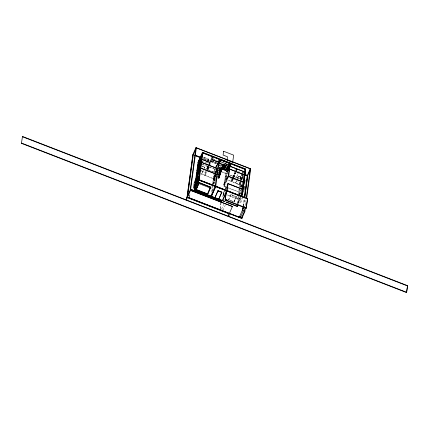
<?xml version="1.0" encoding="UTF-8"?>
<svg xmlns="http://www.w3.org/2000/svg" width="429" height="429" viewBox="0 0 429 429"><rect width="100%" height="100%" fill="white"/><g stroke="black" fill="none" stroke-linecap="round" stroke-linejoin="round"><path stroke-width="0.32" stroke-dasharray="2.15 1.61" d="M189.591 196.884L190.015 193.763M189.661 196.718L190.085 193.597M203.201 170.753L201.7 174.008M201.201 165.669L204.756 167.047L204.22 168.431M206.328 170.066L205.298 172.41L204.912 175.252L206.451 171.745M207.872 160.607L208.419 159.239L203.056 157.159M218.34 162.891L214.232 172.249L207.25 169.541L207.663 166.516M208.07 166.677L207.684 169.525L209.223 166.012M210.778 162.28L210.918 161.256M211.808 161.143L216.189 162.843L211.808 161.143L212.462 159.652M211.379 192.16L212.167 186.347M215.664 173.445L213.352 178.711L212.602 184.223L215.685 177.209M213.374 178.534L214.645 169.224L215.412 167.471M212.119 190.975L212.746 186.363M213.015 184.384L214.387 174.265M214.473 173.638L215.079 169.203M215.551 177.188L214.457 176.759L214.875 175.043M214.65 176.346L214.784 175.354M214.763 175.729L214.693 176.244L215.792 176.668M215.031 174.801L214.961 175.316M215.846 171.632L215.712 172.619L217.192 169.149M215.755 172.522L215.825 172.008M217.616 172.324L215.975 171.691L216.548 169.728M216.237 170.758L216.575 169.31M217.616 163.83L217.358 165.728L216.945 165.573L217.203 163.674M216.286 170.656L216.355 170.141M216.506 169.825L216.618 169.214M216.479 171.225L216.618 170.2M217.106 167.449L217.171 166.972L216.64 168.838M217.744 178.035L218.838 178.459L221.546 168.672L221.412 169.659L218.549 168.543M217.809 177.558L219.031 178.04L220.704 173.627M219.031 178.04L219.144 177.429L217.503 176.791M217.524 176.416L219.294 177.113L219.434 176.121M219.959 174.26L219.825 175.246L218.055 174.555M220.49 172.394L220.356 173.386L218.163 172.538M221.021 170.533L220.887 171.525L218.565 170.619M221.793 168.114L221.68 168.731L219.492 167.841M222.093 168.924L222.029 169.396L226.544 171.112M226.946 171.171L222.297 169.439L222.474 168.35L222.029 169.396L223.38 169.594M222.565 168.468L222.431 169.455L222.635 168.999M220.179 208.735L220.946 203.115M220.254 208.569L221.015 202.949M226.319 187.232L223.852 186.272L225.616 173.289M222.833 196.938L223.316 193.372L224.346 191.034M226.083 186.953L224.287 186.256L225.252 179.14L227.847 173.112M225.279 178.963L226.003 173.627L227.032 171.284M223.445 195.603L223.702 193.71M226.131 188.202L226.324 186.653M227.461 178.405L227.67 176.866L223.997 185.21L224.405 185.366L227.461 178.405L227.054 178.249L227.263 176.705L224.206 183.666L224.614 183.827M228.646 199.689L234.121 201.812L228.646 199.689L230.866 194.476L236.341 196.6L234.121 201.812M232.234 178.662L231.848 181.51L236.213 171.562M230.866 194.476L236.304 196.841M234.524 174.142L234.668 173.112L235.076 173.273L234.936 174.297L234.524 174.142L233.253 177.043M235.559 183.135L236.599 180.636M238.615 176.174L242.171 177.552L238.615 176.174L237.58 178.598M239.141 184.336L242.197 177.375M239.891 178.818L242.181 173.6M237.103 203.426L238.272 194.852M238.358 194.192L239.259 187.596M239.344 186.937L240.245 180.346M229.601 175.021L240.401 179.204L242.734 173.761M238.942 195.157L239.43 191.602L240.17 189.902M238.143 202.429L240.326 197.458L240.878 197.672L238.696 202.644L238.143 202.429L238.465 200.059L240.406 195.64M241.881 184.749L240.91 186.958L240.283 186.717L240.605 184.341L241.575 182.132M243.039 178.169L242.38 177.912L243.447 174.501M243.066 206.215L244.053 198.938M243.527 205.979L244.514 198.756M243.64 205.732L244.53 199.163M245.222 205.872L246.117 199.254M245.871 204.274L246.316 200.992M237.628 203.925L238.631 196.793M239.001 194.203L239.731 189.012M239.827 188.369L240.739 181.885M240.83 181.236L241.109 179.29L229.317 174.721M239.618 194.793L240.036 191.838L241.028 189.575M238.696 202.644L239.028 200.279L240.24 197.512M240.91 186.958L241.731 183.489M216.463 169.455L215.578 172.56L216.018 171.589L217.664 172.227M215.074 174.587L214.72 175.831L216.913 176.678M215.251 173.97L216.484 169.621M216.313 172.249L216.688 171.01M222.882 165.17L220.243 174.458L218.811 177.788M220.431 174.512L223.075 165.224L220.924 170.34M201.678 174.19L203.228 170.528M204.225 168.388L204.756 167.047M207.936 160.151L208.456 158.955L203.094 156.88M207.636 161.025L206.564 163.594L207.609 161.207M207.899 160.43L208.419 159.239M208.682 163.781L206.757 168.87L208.033 165.969M209.974 161.256L210.741 159.502M206.585 169.482L208.124 165.975M208.215 166.318L207.454 168.055L207.861 168.216M210.382 161.411L210.896 160.242M207.019 169.466L208.558 165.953M208.585 166.184L207.314 169.085L207.722 169.241L208.998 166.345M207.25 169.541L208.789 166.034M210.843 161.352L211.615 159.599M207.48 169.407L209.277 165.31M210.768 162.505L212.049 159.583M207.636 170.147L205.325 175.413L205.732 172.388L201.383 170.704M207.893 169.562L209.69 165.471M216.189 162.843L216.843 161.352M215.669 166.886L217.465 162.789M216.103 166.865L217.642 163.358M215.825 167.626L215.052 169.385L218.152 170.581M216.082 167.042L217.621 163.535M216.945 165.573L217.819 163.583M214.398 174.903L213.631 176.646L214.044 176.802M215.417 172.587L216.752 169.498M216.002 171.536L217.213 168.774M215.717 172.844L216.688 170.635M214.95 174.705L213.422 178.185L213.835 178.346L215.363 174.866M215.825 172.742L217.128 169.787M215.894 172.93L217.106 170.168M215.111 174.828L213.326 178.888L213.739 179.049M214.457 176.759L215.165 175.086M216.071 173.514L213.787 178.695L200.922 173.707M215.664 174.63L213.116 180.432L213.529 180.588L215.567 175.949M215.589 175.016L213.808 179.075L213.599 180.614L215.637 175.976M212.687 183.827L215.514 177.392M212.301 185.36L215.358 178.4M213.272 183.8L215.578 178.534M213.369 183.998L215.149 179.939M213.363 184.411L215.143 180.352M213.915 184.213L214.934 181.891M221.52 168.023L222.973 164.709M221.455 168.479L222.667 165.717M221.696 168.104L223.15 164.79M221.192 169.407L222.646 166.093M222.823 166.179L221.149 170.592L218.828 169.686M220.662 171.273L222.115 167.959M212.221 190.814L213.492 187.913M220.399 172.201L222.56 167.112M222.292 168.039L220.619 172.453L218.849 171.761M220.131 173.134L221.589 169.82M219.868 174.067L222.34 168.329L222.163 169.417L222.56 168.506M221.766 169.905L220.093 174.319L218.318 173.622M219.605 174.994L221.498 170.833M219.337 175.928L220.796 172.614M221.235 171.766L219.562 176.18L218.334 175.697M222.297 169.439L222.538 168.881M219.074 176.861L220.973 172.699M218.903 177.981L220.442 174.56M218.838 178.459L220.49 174.689M226.646 170.951L225.595 173.466L218.774 170.822M227.96 170.839L225.638 176.292L231.799 178.678L231.435 181.349L232.979 177.837M227.949 171.782L224.866 178.802L239.672 184.54L241.211 181.033M223.852 186.272L228.217 176.33M224.287 186.256L228.652 176.314M225.37 188.69L227.424 184.014M223.268 193.613L225.064 189.559M225.305 188.974L226.34 186.658M223.059 195.157L224.732 191.366M225.729 189.141L226.271 187.859M225.777 190.101L223.482 195.324L223.075 195.163M226.029 189.521L226.539 188.363M232.572 176.925L234.625 172.243M232.631 177.751L231.612 180.073L232.019 180.234L233.038 177.912M232.883 177.172L235.033 172.404M232.234 179.36L231.472 181.102L231.88 181.258M233.237 177.252L235.8 171.407M233.296 177.333L235.076 173.273M233.156 177.96L231.998 181.306L233.017 178.984M233.414 177.381L235.194 173.316L233.274 178.405M221.621 208.977L223.675 204.295M239.157 170.881L236.309 177.617L238.599 172.399M222.989 210.264L225.3 204.998M237.618 178.314L238.637 175.992M236.577 180.813L235.542 183.242L239.103 184.62L240.883 180.561M242.208 173.423L239.913 178.641L236.358 177.263M242.46 172.839L242.97 171.68M242.412 173.198L242.948 171.857M242.991 173.177L243.506 172.008M240.401 179.204L242.707 173.938M242.964 173.354L243.479 172.185M240.83 179.939L242.905 175.198M240.803 180.116L242.862 175.44M241.141 179.982L242.16 177.66L238.599 176.281M242.38 177.912L242.819 176.92M241.468 180.443L243.012 176.936M240.674 182.379L239.65 184.717L225.252 179.14M241.704 180.041L242.986 177.113M240.283 186.717L241.736 183.403M234.159 201.571L236.341 196.6M240.454 187.918L238.658 192.01L226.936 187.468M240.712 187.334L241.763 184.813M241.162 187.645L242.154 185.387M239.194 194.594L241.178 190.074M239.253 195.442L237.714 198.949L226.914 194.766M239.511 194.852L240.792 191.929M238.717 196.788L237.687 199.126L226.743 194.884M239.741 194.45L240.771 192.106M239.538 195.388L240.776 192.562M237.773 203.727L240.594 197.292M238.545 203.593L241.366 197.158M242.482 197.088L240.787 200.954L240.465 203.33L242.648 198.359M226.405 171.096L227.761 171.294L223.107 169.557M212.752 158.628L217.133 160.328M212.709 158.977L214.897 159.829M211.883 160.618L215.712 162.103M203.03 157.336L208.397 159.416M202.949 158.162L217.884 163.948M220.994 165.149L222.86 165.873M204.086 158.891L223.375 166.366M203.813 158.971L218.688 164.736M219.31 164.977L223.026 166.42M218.291 164.763L223.257 166.688M219.289 165.798L222.388 166.999M219.053 167.058L222.378 168.345M219.557 167.369L221.75 168.216L219.101 177.526L217.46 176.893M219.53 167.782L221.723 168.629M219.031 167.696L223.868 169.578M224.828 169.986L226.469 170.619M201.26 161.052L206.622 163.133M222.705 169.498L227.354 171.235M219.337 168.2L221.53 169.047L221.455 169.562L218.72 168.5M201.222 161.336L204.204 162.489M219.294 168.297L221.482 169.149M218.527 168.919L221.262 169.981M219.031 169.23L221.219 170.077M219.004 169.643L221.192 170.49M218.806 170.061L220.999 170.908M218.763 170.157L220.956 171.01M202.215 164.221L216.935 169.927M217.557 170.168L228.7 174.485M202.236 164.414L214.645 169.224M226.003 173.627L227.214 174.094M217.449 170.57L220.731 171.841M219.047 171.305L220.688 171.943M218.983 171.777L220.662 172.356M218.828 172.136L220.468 172.774M218.785 172.233L220.426 172.871M201.174 165.846L204.735 167.23L202.354 166.355M218.211 172.437L220.399 173.284M215.98 171.648L220.361 173.348M216.918 172.431L220.206 173.702M218.517 173.166L220.163 173.804M225.665 176.115L227.456 176.812M232.813 179.07L238.83 181.403M218.49 173.579L220.136 174.217M208.285 169.755L214.253 172.072M218.297 173.997L219.938 174.635M218.254 174.099L219.895 174.732M218.227 174.512L219.868 175.15M218.034 174.93L219.675 175.568L219.605 176.078L218.474 175.713M217.991 175.027L219.632 175.665M240.605 184.341L241.248 184.593M218.313 176.072L219.412 176.496M218.27 176.169L219.364 176.598M217.696 176.373L219.342 177.011M217.659 176.437L219.299 177.07M201.174 170.806L205.298 172.41M217.98 177.52L219.074 177.944M214.521 176.287L215.744 176.769M200.944 173.906L213.352 178.711M239.43 191.602L240.036 191.838M228.485 187.881L238.68 191.833M212.092 186.899L212.639 187.114M223.284 193.618L223.697 193.779M238.465 200.059L239.028 200.279M221.991 209.481A0.885 0.349 23.7 0 1 222.458 209.658M223.917 183.553L223.707 185.097L226.764 178.137L226.973 176.592L223.917 183.553M230.797 194.97L228.614 199.946L234.089 202.064L236.272 197.093L230.797 194.97"/><path stroke-width="0.64" d="M21.45 143.345L22.469 136.443L407.55 285.655L406.649 292.294L406.531 292.557L21.45 143.345L21.563 143.088L406.649 292.294M195.94 147.592L190.138 190.283L186.969 197.496L186.583 200.338L192.889 154.553L195.94 147.592L250.692 168.806L246.675 198.364M192.996 154.301L187.189 196.997L241.94 218.211M244.948 207.856L244.498 211.165L241.447 218.125L187.516 197.227L193.275 154.89L196.326 147.93L250.257 168.822L246.208 198.595M190.438 190.637L190.68 189.221L221.273 201.078L221.101 202.327M190.514 190.471L196.326 147.93M224.93 201.743L194.278 189.865L198.059 162.178L200.788 155.963L200.305 159.518L197.576 165.733M195.19 188.894L194.643 188.685L195.436 182.872L198.488 175.911L199.04 176.126L198.246 181.934L197.699 181.724L198.488 175.911M225 201.512L194.863 189.838L198.536 162.795L202.644 153.437M195.281 188.251L195.983 183.086L199.04 176.126M197.635 174.705L198.118 171.144L200.847 164.929L200.3 164.72L199.812 168.275L200.364 168.49L197.635 174.705L197.088 174.49L197.571 170.935L200.852 163.508L200.305 163.299L200.499 161.872L201.045 162.087L199.978 165.497L199.431 165.283L200.499 161.872M198.241 165.991L198.724 162.435L199.276 162.645L198.788 166.205L198.241 165.991L200.97 159.776L201.453 156.22L202 156.429L199.276 162.645M195.983 189.65L199.072 182.454L210.58 187.162L207.523 194.123L195.983 189.65L199.072 182.454M199.147 168.018L199.63 164.463L196.906 170.678M225.118 200.161L226.576 190.385L225.118 200.161L246.187 208.328L247.463 198.959L198.627 180.041L202.354 152.638L245.474 169.348L241.747 196.745L245.656 168.935L202.536 152.225L197.989 162.586L199.764 163.272M198.627 180.041L202.536 152.225M194.863 189.838L199.228 179.89L202.901 152.853M209.277 165.31L209.663 162.462L202 159.491M209.69 165.471L210.097 162.446L202.021 159.315M212.028 156.574L211.615 159.599L218.597 162.307M212.435 156.735L212.049 159.583L218.618 162.124M207.523 194.123L210.612 186.921M216.967 174.281L217.718 168.769L201.587 162.516M217.739 168.592L219.004 159.282L202.879 153.03M219.444 159.261L215.733 186.54L211.368 196.487L215.766 186.299M223.9 165.278L219.519 163.578L220.216 159.368L230.26 163.261L229.107 170.844L223.439 168.645L224.083 164.859L219.702 163.165L220.216 159.368M214.956 197.624L218.012 190.664L221.841 192.144L218.785 199.104M222.994 165.154L223.053 164.698L223.895 165.026M224.083 164.859L223.622 168.232L229.29 170.426M221.026 202.493L221.273 201.078M226.807 169.391L226.979 168.13L223.874 166.924M228.003 170.737L228.03 170.324M227.896 169.814L228.308 169.97L228.566 168.077M228.308 169.97L229.183 167.986L229.44 166.087L229.027 165.926L228.855 167.192L230.368 163.685L244.761 169.262M229.107 170.844L230.26 163.261M230.368 163.685L229.644 169.021L228.871 170.774M227.123 190.701L228.067 183.762L242.053 189.184M229.043 213.798L228.657 216.64L229.15 213.545L229.043 213.798L186.969 197.496M229.359 213.428L232.411 206.478L190.573 190.267L187.516 197.227M235.8 171.407L236.165 168.736L230.003 166.35M236.213 171.562L236.599 168.72M232.411 206.478L190.138 190.283M244.787 169.08L241.109 196.123L199.228 179.89M244.364 176.357L244.492 175.407M242.809 197.168L242.97 195.983L242.482 197.088M240.31 217.669L243.361 210.719L244.498 211.165M242.433 210.848L242.975 206.875M244.235 197.613L247.201 175.783L250.257 168.822M187.082 197.243L241.833 218.458L242.01 217.144M243.082 209.266L243.35 207.293M244.691 197.442L247.64 175.767L250.692 168.806M243.189 209.014L243.458 207.046M244.712 197.849L247.748 175.52L244.637 174.313M243.361 210.719L244.889 211.497L241.833 218.458M244.889 211.497L245.42 207.561M246.187 208.328L247.646 198.547L198.809 179.628M406.531 292.557L407.55 285.655M226.153 202.215L237.258 206.521L237.532 204.574M22.469 136.443L22.351 136.706L407.437 285.912M198.514 162.972L202.622 153.614M198.788 166.205L201.517 159.99L200.97 159.776M197.656 169.262L201.764 159.899M197.635 169.439L201.743 160.081M196.418 174.233L201.357 162.923M197.088 174.49L199.812 168.275M198.144 172.63L198.906 170.892M199.415 169.728L200.182 167.991M198.112 172.855L200.155 168.168M196.471 177.976L200.579 168.618M196.439 178.212L200.547 168.854M194.643 188.685L197.699 181.724M194.278 189.865L198.643 179.923L241.624 196.573L245.656 168.935M195.865 190.535L198.922 183.574L210.462 188.047L207.405 195.007M219.519 163.578L219.702 163.165M210.853 196.032L215.219 186.089L216.795 174.469L200.804 168.27M224.721 165.321L225.445 163.663M223.418 168.533L224.871 165.219M223.439 168.645L225.011 165.24M223.595 168.618L225.048 165.304M223.729 168.64L225.145 165.267M223.868 168.661L225.322 165.347M225.322 167.482L226.78 164.162M225.498 167.562L226.957 164.248M226.834 168.066L228.287 164.752M226.732 168.683L226.979 168.13M226.802 168.715L228.464 164.833M226.716 169.369L228.437 165.487M228.083 166.709L226.866 169.471L228.346 166.141M227.005 169.487L228.217 166.725M227.29 169.005L228.26 166.795M218.012 190.664L214.94 197.737L218.769 199.222L221.841 192.144M228.416 167.031L229.982 163.347L228.217 176.33L243.023 182.068M228.593 166.924L229.027 165.926M229 167.079L229.44 166.087M228.207 170.442L230.03 166.173L244.423 171.75M228.464 170.613L229.231 168.86L244.037 174.598M222.351 200.488L226.716 190.54L227.681 183.43L242.079 189.007M222.758 200.643L226.356 192.455M242.921 185.242L245.104 180.271L244.782 182.641L243.087 186.508M242.492 190.803L244.476 186.283L243.994 189.843L241.763 194.927M237.516 204.311L236.744 206.065L226.217 201.984M237.258 206.521L238.031 204.762M239.457 216.859L243.822 206.917M247.463 198.959L247.646 198.547M223.917 164.951L225.252 165.17M223.884 165.144L225.22 165.363M229.526 166.929L228.19 166.709L228.448 164.784L219.841 161.449M219.417 159.438L229.955 163.524M220.034 159.786L230.078 163.674M236.577 168.897L244.401 171.927M228.77 167.825L229.183 167.986M194.863 155.025L200.461 157.196M194.755 155.277L200.354 157.443M244.525 174.56L247.64 175.767M195.131 155.609L200.713 157.77M244.723 174.823L247.201 175.783M244.015 174.775L229.617 169.198L228.652 176.314L243.045 181.891M223.691 168.527L227.526 170.013M223.836 168.677L227.804 170.184M223.648 168.624L227.531 170.147M201.614 162.339L218.152 168.747M199.624 163.862L200.171 164.076M200.836 168.034L217.38 174.442M197.571 170.935L198.118 171.144M199.04 182.69L210.58 187.162M217.996 190.776L221.825 192.262M217.98 190.905L221.809 192.385M195.436 182.872L195.983 183.086M225.3 199.748L246.369 207.909M196.015 189.409L207.561 193.881M190.61 189.387L221.198 201.244M222.249 210.307A0.885 0.349 23.7 0 1 222.013 210.221M240.9 217.68A0.885 0.349 23.7 0 1 239.58 217.171A0.885 0.349 23.7 0 1 240.026 216.768M240.878 217.439A0.885 0.349 23.7 0 1 239.677 216.908A0.885 0.349 23.7 0 1 240.026 216.5M240.428 216.607A0.885 0.349 23.7 0 1 240.91 216.87M222.42 210.623A0.885 0.349 23.7 0 1 221.793 210.414M194.294 182.432L193.506 188.24L196.557 181.279L197.351 175.472L194.294 182.432M198.761 163.529L198.568 164.951L199.635 161.54L198.761 163.529M223.616 151.26L223.101 155.057L227.483 156.757L227.021 160.124L232.684 162.323L233.66 155.153L223.616 151.26M244.868 174.394L244.61 176.287L245.485 174.303L245.742 172.404L244.868 174.394M225.997 200.053A0.885 0.349 23.7 0 0 227.349 200.332A0.885 0.349 23.7 0 0 226.281 199.517A0.885 0.349 23.7 0 0 225.997 200.053M244.09 207.352A0.885 0.349 23.7 0 0 245.442 207.636A0.885 0.349 23.7 0 0 244.374 206.821A0.885 0.349 23.7 0 0 244.09 207.352"/></g></svg>
